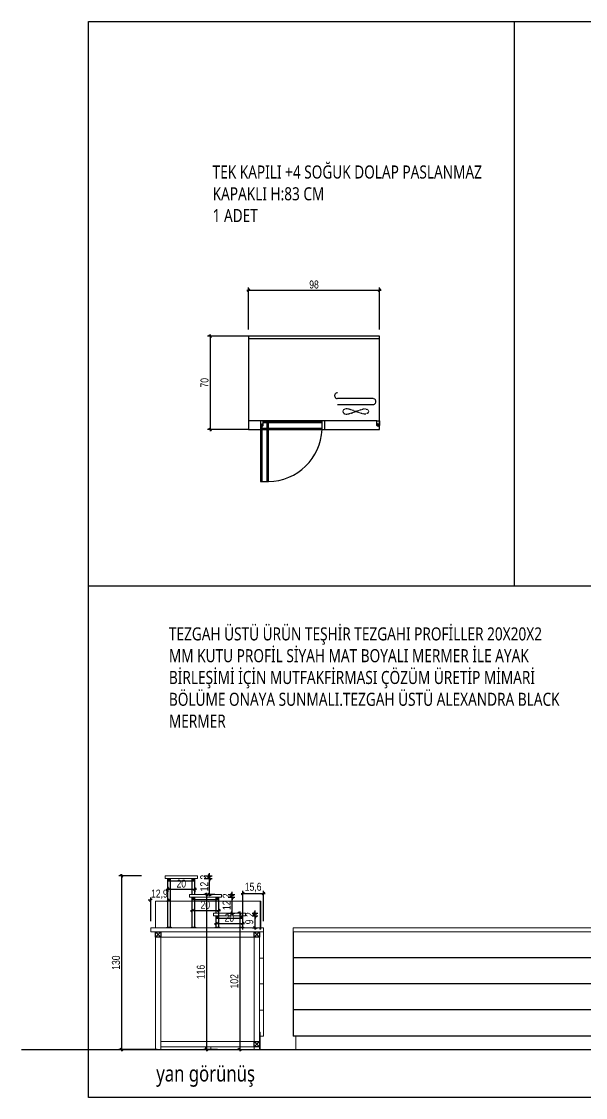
# Model space of a CAD drawing. Header units: millimetres. Extents: x 41040 to 41919, y 7009 to 7815.
# Drawn here: x 41040 to 41462, y 7009 to 7815 of the extents above; entities that cross this region are included whole.
import ezdxf

# ---------------------------------------------------------------- set-up
doc = ezdxf.new("R2010")
doc.units = ezdxf.units.MM
doc.linetypes.add('DASHED', pattern=[0.75, 0.5, -0.25])
for name, color, linetype, lineweight in [('ahsapkesit', 26, 'Continuous', 20), ('ahşap', 32, 'Continuous', 25), ('cam', 132, 'Continuous', 20), ('ince', 58, 'Continuous', 18), ('kaplama', 25, 'Continuous', 25), ('KP', 167, 'Continuous', 30), ('mermer', 142, 'Continuous', 15), ('olcu', 251, 'Continuous', 20), ('PASLANMAZ', 19, 'Continuous', 18), ('t_mutfak ekipmanları', 167, 'Continuous', 25), ('tarama', 251, 'Continuous', 20), ('text', 1, 'Continuous', 20)]:
    doc.layers.add(name, color=color, linetype=linetype, lineweight=lineweight)
doc.styles.add('ATU', font='GOTHIC.TTF', dxfattribs={"width": 0.8})
doc.styles.add('UBN', font='GOTHIC.TTF', dxfattribs={"width": 0.8})
doc.dimstyles.new('U_DIM_1_20', dxfattribs={"dimtxt": 6, "dimasz": 2, "dimexe": 2, "dimexo": 5, "dimgap": 1, "dimtad": 1, "dimdec": 1, "dimzin": 11, "dimtxsty": 'ATU', "dimblk": 'OBLIQUE', "dimcen": 1.5, "dimdle": 1.25, "dimclrd": 251, "dimclre": 251, "dimclrt": 1, "dimadec": 0, "dimazin": 0, "dimtfac": 1.25, "dimtdec": 1, "dimtix": 1, "dimtofl": 0, "dimtmove": 1, "dimatfit": 3, "dimldrblk": 'OBLIQUE', "dimfxl": 5, "dimtolj": 1, "dimtzin": 0, "dimarcsym": 0})

# ---------------------------------------------------------------- blocks, each defined once
blk = doc.blocks.new('_Oblique')
at = {"color": 0, "linetype": 'ByBlock', "lineweight": -2}
blk.add_line((-0.5, -0.5), (0.5, 0.5), dxfattribs=at)
blk = doc.blocks.new('*D2425')
at = {"layer": 'Defpoints', "color": 0, "transparency": 16777216}
for p in [(41134.68, 7175.15), (41114.63, 7045.15), (41146.43, 7045.15)]:
    blk.add_point(p, dxfattribs=at)
at = {"layer": 'olcu', "color": 251, "lineweight": -2, "transparency": 16777216}
for p, q in [((41129.68, 7175.15), (41112.63, 7175.15)), ((41114.63, 7176.4), (41114.63, 7043.9)), ((41141.43, 7045.15), (41112.63, 7045.15))]:
    blk.add_line(p, q, dxfattribs=at)
at = {"layer": 'olcu', "color": 251, "lineweight": -2, "transparency": 16777216, "xscale": 2, "yscale": 2, "zscale": 2}
for p, rotation in [((41114.63, 7175.15), 90), ((41114.63, 7045.15), 270)]:
    blk.add_blockref('_Oblique', p, dxfattribs=dict(at, rotation=rotation))
at = {"layer": 'olcu', "color": 1, "transparency": 16777216, "insert": (41110.48, 7110.15), "char_height": 6, "attachment_point": 5, "rotation": 90, "style": 'ATU'}
blk.add_mtext('\\A1;130', dxfattribs=at)
blk = doc.blocks.new('*D2426')
at = {"layer": 'Defpoints', "color": 0, "transparency": 16777216}
for p in [(41189.46, 7161.15), (41178.2, 7045.15), (41191.63, 7045.15)]:
    blk.add_point(p, dxfattribs=at)
at = {"layer": 'olcu', "color": 251, "lineweight": -2, "transparency": 16777216}
for p, q in [((41184.46, 7161.15), (41176.2, 7161.15)), ((41178.2, 7162.4), (41178.2, 7043.9)), ((41186.63, 7045.15), (41176.2, 7045.15))]:
    blk.add_line(p, q, dxfattribs=at)
at = {"layer": 'olcu', "color": 251, "lineweight": -2, "transparency": 16777216, "xscale": 2, "yscale": 2, "zscale": 2}
for p, rotation in [((41178.2, 7161.15), 90), ((41178.2, 7045.15), 270)]:
    blk.add_blockref('_Oblique', p, dxfattribs=dict(at, rotation=rotation))
at = {"layer": 'olcu', "color": 1, "transparency": 16777216, "insert": (41174.05, 7103.15), "char_height": 6, "attachment_point": 5, "rotation": 90, "style": 'ATU'}
blk.add_mtext('\\A1;116', dxfattribs=at)
blk = doc.blocks.new('*D2427')
at = {"layer": 'Defpoints', "color": 0, "transparency": 16777216}
for p in [(41207.46, 7147.15), (41203.33, 7045.15), (41207.46, 7045.15)]:
    blk.add_point(p, dxfattribs=at)
at = {"layer": 'olcu', "color": 251, "lineweight": -2, "transparency": 16777216}
for p, q in [((41202.46, 7147.15), (41201.33, 7147.15)), ((41203.33, 7148.4), (41203.33, 7043.9)), ((41202.46, 7045.15), (41201.33, 7045.15))]:
    blk.add_line(p, q, dxfattribs=at)
at = {"layer": 'olcu', "color": 251, "lineweight": -2, "transparency": 16777216, "xscale": 2, "yscale": 2, "zscale": 2}
for p, rotation in [((41203.33, 7147.15), 90), ((41203.33, 7045.15), 270)]:
    blk.add_blockref('_Oblique', p, dxfattribs=dict(at, rotation=rotation))
at = {"layer": 'olcu', "color": 1, "transparency": 16777216, "insert": (41199.18, 7096.15), "char_height": 6, "attachment_point": 5, "rotation": 90, "style": 'ATU'}
blk.add_mtext('\\A1;102', dxfattribs=at)
blk = doc.blocks.new('*D2428')
at = {"layer": 'Defpoints', "color": 0, "transparency": 16777216}
for p in [(41207.46, 7145.15), (41207.83, 7136.15), (41214.55, 7136.15)]:
    blk.add_point(p, dxfattribs=at)
at = {"layer": 'olcu', "color": 251, "lineweight": -2, "transparency": 16777216}
for p, q in [((41212.46, 7145.15), (41216.55, 7145.15)), ((41214.55, 7146.4), (41214.55, 7134.9)), ((41212.83, 7136.15), (41216.55, 7136.15))]:
    blk.add_line(p, q, dxfattribs=at)
at = {"layer": 'olcu', "color": 251, "lineweight": -2, "transparency": 16777216, "xscale": 2, "yscale": 2, "zscale": 2}
for p, rotation in [((41214.55, 7145.15), 90), ((41214.55, 7136.15), 270)]:
    blk.add_blockref('_Oblique', p, dxfattribs=dict(at, rotation=rotation))
at = {"layer": 'olcu', "color": 1, "transparency": 16777216, "insert": (41210.4, 7140.65), "char_height": 6, "attachment_point": 5, "rotation": 90, "style": 'ATU'}
blk.add_mtext('\\A1;9', dxfattribs=at)
blk = doc.blocks.new('*D2429')
at = {"layer": 'Defpoints', "color": 0, "transparency": 16777216}
for p in [(41207.46, 7147.15), (41207.46, 7145.15), (41214.74, 7147.15)]:
    blk.add_point(p, dxfattribs=at)
at = {"layer": 'olcu', "color": 251, "lineweight": -2, "transparency": 16777216}
for p, q in [((41212.46, 7147.15), (41216.74, 7147.15)), ((41212.46, 7145.15), (41216.74, 7145.15)), ((41214.74, 7147.15), (41214.74, 7149.15)), ((41214.74, 7145.15), (41214.74, 7143.15))]:
    blk.add_line(p, q, dxfattribs=at)
at = {"layer": 'olcu', "color": 251, "lineweight": -2, "transparency": 16777216, "xscale": 2, "yscale": 2, "zscale": 2}
for p, rotation in [((41214.74, 7147.15), 270), ((41214.74, 7145.15), 90)]:
    blk.add_blockref('_Oblique', p, dxfattribs=dict(at, rotation=rotation))
at = {"layer": 'olcu', "color": 1, "transparency": 16777216, "insert": (41210.67, 7146.15), "char_height": 6, "attachment_point": 5, "rotation": 90, "style": 'ATU'}
blk.add_mtext('\\A1;2', dxfattribs=at)
blk = doc.blocks.new('*D2430')
at = {"layer": 'Defpoints', "color": 0, "transparency": 16777216}
for p in [(41189.44, 7159.15), (41197.45, 7159.15), (41189.44, 7147.15)]:
    blk.add_point(p, dxfattribs=at)
at = {"layer": 'olcu', "color": 251, "lineweight": -2, "transparency": 16777216}
for p, q in [((41194.44, 7159.15), (41199.45, 7159.15)), ((41197.45, 7145.9), (41197.45, 7160.4)), ((41194.44, 7147.15), (41199.45, 7147.15))]:
    blk.add_line(p, q, dxfattribs=at)
at = {"layer": 'olcu', "color": 251, "lineweight": -2, "transparency": 16777216, "xscale": 2, "yscale": 2, "zscale": 2}
for p, rotation in [((41197.45, 7159.15), 90), ((41197.45, 7147.15), 270)]:
    blk.add_blockref('_Oblique', p, dxfattribs=dict(at, rotation=rotation))
at = {"layer": 'olcu', "color": 1, "transparency": 16777216, "insert": (41193.37, 7153.15), "char_height": 6, "attachment_point": 5, "rotation": 90, "style": 'ATU'}
blk.add_mtext('\\A1;12', dxfattribs=at)
blk = doc.blocks.new('*D2431')
at = {"layer": 'Defpoints', "color": 0, "transparency": 16777216}
for p in [(41189.46, 7161.15), (41197.45, 7161.15), (41189.46, 7159.15)]:
    blk.add_point(p, dxfattribs=at)
at = {"layer": 'olcu', "color": 251, "lineweight": -2, "transparency": 16777216}
for p, q in [((41194.46, 7161.15), (41199.45, 7161.15)), ((41197.45, 7161.15), (41197.45, 7163.15)), ((41194.46, 7159.15), (41199.45, 7159.15)), ((41197.45, 7159.15), (41197.45, 7157.15))]:
    blk.add_line(p, q, dxfattribs=at)
at = {"layer": 'olcu', "color": 251, "lineweight": -2, "transparency": 16777216, "xscale": 2, "yscale": 2, "zscale": 2}
for p, rotation in [((41197.45, 7161.15), 270), ((41197.45, 7159.15), 90)]:
    blk.add_blockref('_Oblique', p, dxfattribs=dict(at, rotation=rotation))
at = {"layer": 'olcu', "color": 1, "transparency": 16777216, "insert": (41193.37, 7160.15), "char_height": 6, "attachment_point": 5, "rotation": 90, "style": 'ATU'}
blk.add_mtext('\\A1;2', dxfattribs=at)
blk = doc.blocks.new('*D2432')
at = {"layer": 'Defpoints', "color": 0, "transparency": 16777216}
for p in [(41172.21, 7173.15), (41180.66, 7173.15), (41172.21, 7161.15)]:
    blk.add_point(p, dxfattribs=at)
at = {"layer": 'olcu', "color": 251, "lineweight": -2, "transparency": 16777216}
for p, q in [((41177.21, 7173.15), (41182.66, 7173.15)), ((41180.66, 7159.9), (41180.66, 7174.4)), ((41177.21, 7161.15), (41182.66, 7161.15))]:
    blk.add_line(p, q, dxfattribs=at)
at = {"layer": 'olcu', "color": 251, "lineweight": -2, "transparency": 16777216, "xscale": 2, "yscale": 2, "zscale": 2}
for p, rotation in [((41180.66, 7173.15), 90), ((41180.66, 7161.15), 270)]:
    blk.add_blockref('_Oblique', p, dxfattribs=dict(at, rotation=rotation))
at = {"layer": 'olcu', "color": 1, "transparency": 16777216, "insert": (41176.58, 7167.15), "char_height": 6, "attachment_point": 5, "rotation": 90, "style": 'ATU'}
blk.add_mtext('\\A1;12', dxfattribs=at)
blk = doc.blocks.new('*D2433')
at = {"layer": 'Defpoints', "color": 0, "transparency": 16777216}
for p in [(41171.46, 7175.15), (41171.46, 7173.15), (41180.66, 7175.15)]:
    blk.add_point(p, dxfattribs=at)
at = {"layer": 'olcu', "color": 251, "lineweight": -2, "transparency": 16777216}
for p, q in [((41180.66, 7175.15), (41180.66, 7177.15)), ((41176.46, 7175.15), (41182.66, 7175.15)), ((41176.46, 7173.15), (41182.66, 7173.15)), ((41180.66, 7173.15), (41180.66, 7171.15))]:
    blk.add_line(p, q, dxfattribs=at)
at = {"layer": 'olcu', "color": 251, "lineweight": -2, "transparency": 16777216, "xscale": 2, "yscale": 2, "zscale": 2}
for p, rotation in [((41180.66, 7175.15), 270), ((41180.66, 7173.15), 90)]:
    blk.add_blockref('_Oblique', p, dxfattribs=dict(at, rotation=rotation))
at = {"layer": 'olcu', "color": 1, "transparency": 16777216, "insert": (41176.58, 7174.15), "char_height": 6, "attachment_point": 5, "rotation": 90, "style": 'ATU'}
blk.add_mtext('\\A1;2', dxfattribs=at)
blk = doc.blocks.new('*D2455')
at = {"layer": 'Defpoints', "color": 0, "transparency": 16777216}
for p in [(41149.46, 7172.08), (41169.46, 7171.15), (41169.46, 7165.18)]:
    blk.add_point(p, dxfattribs=at)
at = {"layer": 'olcu', "color": 251, "lineweight": -2, "transparency": 16777216}
for p, q in [((41148.21, 7165.18), (41170.71, 7165.18)), ((41149.46, 7167.08), (41149.46, 7163.18)), ((41169.46, 7166.15), (41169.46, 7163.18))]:
    blk.add_line(p, q, dxfattribs=at)
at = {"layer": 'olcu', "color": 251, "lineweight": -2, "transparency": 16777216, "xscale": 2, "yscale": 2, "zscale": 2, "rotation": 180}
blk.add_blockref('_Oblique', (41149.46, 7165.18), dxfattribs=at)
at = {"layer": 'olcu', "color": 251, "lineweight": -2, "transparency": 16777216, "xscale": 2, "yscale": 2, "zscale": 2}
blk.add_blockref('_Oblique', (41169.46, 7165.18), dxfattribs=at)
at = {"layer": 'olcu', "color": 1, "transparency": 16777216, "insert": (41159.46, 7169.34), "char_height": 6, "attachment_point": 5, "style": 'ATU'}
blk.add_mtext('\\A1;20', dxfattribs=at)
blk = doc.blocks.new('*D2456')
at = {"layer": 'Defpoints', "color": 0, "transparency": 16777216}
for p in [(41167.46, 7149.92), (41187.46, 7149.92), (41187.46, 7149.31)]:
    blk.add_point(p, dxfattribs=at)
at = {"layer": 'olcu', "color": 251, "lineweight": -2, "transparency": 16777216}
for p, q in [((41166.21, 7149.31), (41188.71, 7149.31)), ((41167.46, 7144.92), (41167.46, 7147.31)), ((41187.46, 7144.92), (41187.46, 7147.31))]:
    blk.add_line(p, q, dxfattribs=at)
at = {"layer": 'olcu', "color": 251, "lineweight": -2, "transparency": 16777216, "xscale": 2, "yscale": 2, "zscale": 2, "rotation": 180}
blk.add_blockref('_Oblique', (41167.46, 7149.31), dxfattribs=at)
at = {"layer": 'olcu', "color": 251, "lineweight": -2, "transparency": 16777216, "xscale": 2, "yscale": 2, "zscale": 2}
blk.add_blockref('_Oblique', (41187.46, 7149.31), dxfattribs=at)
at = {"layer": 'olcu', "color": 1, "transparency": 16777216, "insert": (41177.46, 7153.46), "char_height": 6, "attachment_point": 5, "style": 'ATU'}
blk.add_mtext('\\A1;20', dxfattribs=at)
blk = doc.blocks.new('*D2457')
at = {"layer": 'Defpoints', "color": 0, "transparency": 16777216}
for p in [(41185.46, 7140.9), (41205.46, 7140.07), (41205.46, 7139.57)]:
    blk.add_point(p, dxfattribs=at)
at = {"layer": 'olcu', "color": 251, "lineweight": -2, "transparency": 16777216}
for p, q in [((41184.21, 7139.57), (41206.71, 7139.57)), ((41185.46, 7135.9), (41185.46, 7137.57)), ((41205.46, 7135.07), (41205.46, 7137.57))]:
    blk.add_line(p, q, dxfattribs=at)
at = {"layer": 'olcu', "color": 251, "lineweight": -2, "transparency": 16777216, "xscale": 2, "yscale": 2, "zscale": 2, "rotation": 180}
blk.add_blockref('_Oblique', (41185.46, 7139.57), dxfattribs=at)
at = {"layer": 'olcu', "color": 251, "lineweight": -2, "transparency": 16777216, "xscale": 2, "yscale": 2, "zscale": 2}
blk.add_blockref('_Oblique', (41205.46, 7139.57), dxfattribs=at)
at = {"layer": 'olcu', "color": 1, "transparency": 16777216, "insert": (41195.46, 7143.73), "char_height": 6, "attachment_point": 5, "style": 'ATU'}
blk.add_mtext('\\A1;20', dxfattribs=at)
blk = doc.blocks.new('A$C4C105235')
for points in [[(2, 3), (2, 6.5), (0, 6.5), (0, 3)], [(0, 6), (0, 0), (46.2, 0), (46.2, 6), (2, 6)], [(0, 5), (0, 1), (46.2, 1), (46.2, 5), (2, 5)]]:
    blk.add_lwpolyline(points)
blk.add_circle((0.93, 3.71), 0.596)
blk.add_arc((1, 3.75), 1.25, 216.8699, 323.1301)
blk = doc.blocks.new('A$C1FF566C6')
for points in [[(6, 45.5), (0, 45.5), (0, 0), (6, 0), (6, 45.5)], [(1, 41.5), (1, 0), (5, 0), (5, 45.5)]]:
    blk.add_lwpolyline(points)
blk = doc.blocks.new('tek kapılı soğuk dolap')
for p, q in [((-63.45, -96), (-63.5, 0)), ((-1.95, -98), (-2, 0)), ((-70.04, -57.07), (-64.04, -57.07))]:
    blk.add_line(p, q)
blk.add_lwpolyline([(-70, 0), (-69.95, -98), (0.05, -98), (0, 0)], close=True)
at = {"linetype": 'DASHED'}
for points in [[(-46.87, -93.27), (-46.87, -66.6, -1), (-42.52, -66.6)], [(-51.21, -66.6), (-51.21, -93.27, 1), (-46.87, -93.27)]]:
    blk.add_lwpolyline(points, format="xyb", dxfattribs=at)
at = {"linetype": 'DASHED', "ltscale": 0.1}
blk.add_lwpolyline([(-58.52, -87.17), (-58.35, -85.71), (-57.9, -84.01), (-57.26, -82.14), (-56.52, -80.19), (-55.79, -78.25), (-55.14, -76.38), (-54.69, -74.68), (-54.52, -73.22), (-54.69, -72.08), (-55.14, -71.26), (-55.79, -70.77), (-56.52, -70.61), (-57.26, -70.77), (-57.9, -71.26), (-58.35, -72.08), (-58.52, -73.22), (-58.35, -74.68), (-57.9, -76.38), (-57.26, -78.25), (-56.52, -80.19), (-55.79, -82.14), (-55.14, -84.01), (-54.69, -85.71), (-54.52, -87.17), (-54.69, -88.31), (-55.14, -89.13), (-55.79, -89.62), (-56.52, -89.78), (-57.26, -89.62), (-57.9, -89.13), (-58.35, -88.31)], close=True, dxfattribs=at)
blk.add_lwpolyline([(-66.95, -96), (-63.45, -96), (-63.45, -98), (-66.95, -98)])
blk.add_circle((-66.24, -97.07), 0.596)
for centre, radius, start, end in [((-68.19, -14.22), 40.86, 180.86914, 267.39476), ((-66.2, -97), 1.25, 126.8699, 233.1301)]:
    blk.add_arc(centre, radius, start, end)
at = {"rotation": 270}
for name, p in [('A$C1FF566C6', (-109.04, -8.84)), ('A$C4C105235', (-70.04, -8.84))]:
    blk.add_blockref(name, p, dxfattribs=at)
blk = doc.blocks.new('*D2460')
at = {"layer": 'Defpoints', "color": 0, "transparency": 16777216}
for p in [(41307.89, 7614.2), (41209.89, 7579.73, -246.53), (41307.89, 7579.78, -246.53)]:
    blk.add_point(p, dxfattribs=at)
at = {"layer": 'olcu', "color": 251, "lineweight": -2, "transparency": 16777216}
for p, q in [((41208.64, 7614.2), (41309.14, 7614.2)), ((41209.89, 7584.73), (41209.89, 7616.2)), ((41307.89, 7584.78), (41307.89, 7616.2))]:
    blk.add_line(p, q, dxfattribs=at)
at = {"layer": 'olcu', "color": 251, "lineweight": -2, "transparency": 16777216, "xscale": 2, "yscale": 2, "zscale": 2, "rotation": 180}
blk.add_blockref('_Oblique', (41209.89, 7614.2), dxfattribs=at)
at = {"layer": 'olcu', "color": 251, "lineweight": -2, "transparency": 16777216, "xscale": 2, "yscale": 2, "zscale": 2}
blk.add_blockref('_Oblique', (41307.89, 7614.2), dxfattribs=at)
at = {"layer": 'olcu', "color": 1, "transparency": 16777216, "insert": (41258.89, 7618.35), "char_height": 6, "attachment_point": 5, "style": 'ATU'}
blk.add_mtext('\\A1;98', dxfattribs=at)
blk = doc.blocks.new('*D2461')
at = {"layer": 'Defpoints', "color": 0, "transparency": 16777216}
for p in [(41219.08, 7579.73, -246.53), (41180.99, 7509.73), (41215.38, 7509.73, -246.53)]:
    blk.add_point(p, dxfattribs=at)
at = {"layer": 'olcu', "color": 251, "lineweight": -2, "transparency": 16777216}
for p, q in [((41180.99, 7580.98), (41180.99, 7508.48)), ((41214.08, 7579.73), (41178.99, 7579.73)), ((41210.38, 7509.73), (41178.99, 7509.73))]:
    blk.add_line(p, q, dxfattribs=at)
at = {"layer": 'olcu', "color": 251, "lineweight": -2, "transparency": 16777216, "xscale": 2, "yscale": 2, "zscale": 2}
for p, rotation in [((41180.99, 7579.73), 90), ((41180.99, 7509.73), 270)]:
    blk.add_blockref('_Oblique', p, dxfattribs=dict(at, rotation=rotation))
at = {"layer": 'olcu', "color": 1, "transparency": 16777216, "insert": (41176.84, 7544.73), "char_height": 6, "attachment_point": 5, "rotation": 90, "style": 'ATU'}
blk.add_mtext('\\A1;70', dxfattribs=at)
blk = doc.blocks.new('*D2464')
at = {"layer": 'Defpoints', "color": 0, "transparency": 16777216}
for p in [(41221.06, 7162.03), (41205.46, 7137.57, 0), (41221.06, 7136.15, 0)]:
    blk.add_point(p, dxfattribs=at)
at = {"layer": 'olcu', "color": 251, "lineweight": -2, "transparency": 16777216}
for p, q in [((41204.21, 7162.03), (41222.31, 7162.03)), ((41205.46, 7142.57), (41205.46, 7164.03)), ((41221.06, 7141.15), (41221.06, 7164.03))]:
    blk.add_line(p, q, dxfattribs=at)
at = {"layer": 'olcu', "color": 251, "lineweight": -2, "transparency": 16777216, "xscale": 2, "yscale": 2, "zscale": 2, "rotation": 180}
blk.add_blockref('_Oblique', (41205.46, 7162.03), dxfattribs=at)
at = {"layer": 'olcu', "color": 251, "lineweight": -2, "transparency": 16777216, "xscale": 2, "yscale": 2, "zscale": 2}
blk.add_blockref('_Oblique', (41221.06, 7162.03), dxfattribs=at)
at = {"layer": 'olcu', "color": 1, "transparency": 16777216, "insert": (41213.26, 7166.46), "char_height": 6, "attachment_point": 5, "style": 'ATU'}
blk.add_mtext('\\A1;15,6', dxfattribs=at)
blk = doc.blocks.new('*D2465')
at = {"layer": 'Defpoints', "color": 0, "transparency": 16777216}
for p in [(41136.56, 7156.9), (41149.46, 7138.86, 0), (41136.56, 7136.15, 0)]:
    blk.add_point(p, dxfattribs=at)
at = {"layer": 'olcu', "color": 251, "lineweight": -2, "transparency": 16777216}
for p, q in [((41136.56, 7156.9), (41134.56, 7156.9)), ((41136.56, 7141.15), (41136.56, 7158.9)), ((41149.46, 7143.86), (41149.46, 7158.9)), ((41149.46, 7156.9), (41151.46, 7156.9))]:
    blk.add_line(p, q, dxfattribs=at)
at = {"layer": 'olcu', "color": 251, "lineweight": -2, "transparency": 16777216, "xscale": 2, "yscale": 2, "zscale": 2}
blk.add_blockref('_Oblique', (41136.56, 7156.9), dxfattribs=at)
at = {"layer": 'olcu', "color": 251, "lineweight": -2, "transparency": 16777216, "xscale": 2, "yscale": 2, "zscale": 2, "rotation": 180}
blk.add_blockref('_Oblique', (41149.46, 7156.9), dxfattribs=at)
at = {"layer": 'olcu', "color": 1, "transparency": 16777216, "insert": (41143.01, 7161.33), "char_height": 6, "attachment_point": 5, "style": 'ATU'}
blk.add_mtext('\\A1;12,9', dxfattribs=at)

msp = doc.modelspace()

# ---------------------------------------------------------------- linework, layer by layer
at = {"layer": 'ahsapkesit'}
for p, q in [((41221.06, 7133.15, 0), (41221.06, 7055.15, 0)), ((41221.06, 7113.61, 0), (41218.06, 7113.61, 0)), ((41221.06, 7094.15, 0), (41218.06, 7094.15, 0)), ((41221.06, 7074.63, 0), (41218.06, 7074.63, 0)), ((41218.56, 7055.15, 0), (41221.06, 7055.15, 0))]:
    msp.add_line(p, q, dxfattribs=at)
at = {"layer": 'ahşap'}
for p, q in [((41243.17, 7133.15, 0), (41243.17, 7055.15, 0)), ((41691.17, 7113.65, 0), (41243.17, 7113.65, 0)), ((41691.17, 7094.15, 0), (41243.17, 7094.15, 0)), ((41691.17, 7074.65, 0), (41243.17, 7074.65, 0)), ((41894.17, 7055.15, 0), (41243.17, 7055.15, 0))]:
    msp.add_line(p, q, dxfattribs=at)
at = {"layer": 'cam'}
for p, q in [((41218.46, 7135.15, 0), (41218.46, 7156.15, 0)), ((41218.96, 7156.15, 0), (41218.46, 7156.15, 0)), ((41218.96, 7135.15, 0), (41218.96, 7156.15, 0))]:
    msp.add_line(p, q, dxfattribs=at)
at = {"layer": 'Defpoints'}
for p, q in [((41408.96, 7815.48), (41408.96, 7392.52)), ((41089.86, 7392.52), (41908.13, 7392.52))]:
    msp.add_line(p, q, dxfattribs=at)
msp.add_lwpolyline([(41089.86, 7815.48), (41908.13, 7815.48), (41908.13, 7009.08), (41089.86, 7009.08)], close=True, dxfattribs=at)
at = {"layer": 'ince'}
for p, q in [((41140.06, 7129.15, 0), (41218.06, 7129.15, 0)), ((41140.06, 7129.15, 0), (41140.06, 7045.15, 0)), ((41214.06, 7133.15, 0), (41144.06, 7133.15, 0)), ((41144.06, 7129.15, 0), (41144.06, 7045.15, 0)), ((41214.06, 7129.15, 0), (41214.06, 7045.15, 0)), ((41218.06, 7129.15, 0), (41218.06, 7045.15, 0)), ((41144.06, 7051.15, 0), (41214.06, 7051.15, 0)), ((41144.06, 7047.15, 0), (41214.06, 7047.15, 0)), ((41177.56, 7047.15, 0), (41177.56, 7045.15, 0)), ((41181.56, 7047.15, 0), (41181.56, 7045.15, 0))]:
    msp.add_line(p, q, dxfattribs=at)
at = {"layer": 'kaplama'}
for p, q in [((41039.7, 7045.15, 0), (41543.24, 7045.15, 0)), ((41226.53, 7045.15, 0), (41919.15, 7045.15, 0))]:
    msp.add_line(p, q, dxfattribs=at)
at = {"layer": 'KP'}
for p, q in [((41149.46, 7136.65, 0), (41149.46, 7173.15, 0)), ((41149.46, 7173.15, 0), (41151.46, 7171.15, 0)), ((41151.46, 7173.15, 0), (41149.46, 7171.15, 0)), ((41151.46, 7171.15, 0), (41149.46, 7171.15, 0)), ((41151.46, 7136.65, 0), (41151.46, 7173.15, 0)), ((41167.46, 7171.15, 0), (41151.46, 7171.15, 0)), ((41167.46, 7161.15, 0), (41167.46, 7173.15, 0)), ((41167.46, 7173.15, 0), (41169.46, 7171.15, 0)), ((41169.46, 7173.15, 0), (41167.46, 7171.15, 0)), ((41169.46, 7171.15, 0), (41167.46, 7171.15, 0)), ((41169.46, 7161.15, 0), (41169.46, 7173.15, 0)), ((41167.46, 7136.15, 0), (41167.46, 7159.15, 0)), ((41167.46, 7159.15, 0), (41169.46, 7157.15, 0)), ((41169.46, 7159.15, 0), (41167.46, 7157.15, 0)), ((41169.46, 7157.15, 0), (41167.46, 7157.15, 0)), ((41169.46, 7136.15, 0), (41169.46, 7159.15, 0)), ((41185.46, 7157.15, 0), (41169.46, 7157.15, 0)), ((41185.46, 7147.15, 0), (41185.46, 7159.15, 0)), ((41185.46, 7159.15, 0), (41187.46, 7157.15, 0)), ((41187.46, 7159.15, 0), (41185.46, 7157.15, 0)), ((41187.46, 7157.15, 0), (41185.46, 7157.15, 0)), ((41187.46, 7147.15, 0), (41187.46, 7159.15, 0)), ((41185.46, 7136.65, 0), (41185.46, 7145.15, 0)), ((41185.46, 7145.15, 0), (41187.46, 7143.15, 0)), ((41187.46, 7145.15, 0), (41185.46, 7143.15, 0)), ((41187.46, 7136.65, 0), (41187.46, 7145.15, 0)), ((41203.46, 7136.65, 0), (41203.46, 7145.15, 0)), ((41203.46, 7145.15, 0), (41205.46, 7143.15, 0)), ((41205.46, 7145.15, 0), (41203.46, 7143.15, 0)), ((41205.46, 7136.65, 0), (41205.46, 7145.15, 0)), ((41187.46, 7143.15, 0), (41185.46, 7143.15, 0)), ((41203.46, 7143.15, 0), (41187.46, 7143.15, 0)), ((41205.46, 7143.15, 0), (41203.46, 7143.15, 0)), ((41144.06, 7133.15, 0), (41140.06, 7129.15, 0)), ((41140.06, 7133.15, 0), (41144.06, 7129.15, 0)), ((41218.06, 7133.15, 0), (41214.06, 7129.15, 0)), ((41214.06, 7133.15, 0), (41218.06, 7129.15, 0)), ((41218.06, 7051.15, 0), (41214.06, 7047.15, 0)), ((41214.06, 7051.15, 0), (41218.06, 7047.15, 0))]:
    msp.add_line(p, q, dxfattribs=at)
at = {"layer": 'KP', "elevation": 0}
for points in [[(41148.96, 7136.15), (41148.96, 7136.65), (41151.96, 7136.65), (41151.96, 7136.15)], [(41166.96, 7136.15), (41166.96, 7136.65), (41169.96, 7136.65), (41169.96, 7136.15)], [(41184.96, 7136.15), (41184.96, 7136.65), (41187.96, 7136.65), (41187.96, 7136.15)], [(41202.96, 7136.15), (41202.96, 7136.65), (41205.96, 7136.65), (41205.96, 7136.15)], [(41140.06, 7133.15), (41144.06, 7133.15), (41144.06, 7129.15), (41140.06, 7129.15)], [(41214.06, 7133.15), (41218.06, 7133.15), (41218.06, 7129.15), (41214.06, 7129.15)], [(41214.06, 7051.15), (41218.06, 7051.15), (41218.06, 7047.15), (41214.06, 7047.15)]]:
    msp.add_lwpolyline(points, close=True, dxfattribs=at)
at = {"layer": 'mermer'}
for p, q in [((41171.46, 7175.15, 0), (41147.46, 7175.15, 0)), ((41147.46, 7173.15, 0), (41147.46, 7175.15, 0)), ((41171.46, 7173.15, 0), (41147.46, 7173.15, 0)), ((41171.46, 7173.15, 0), (41171.46, 7175.15, 0)), ((41189.46, 7161.15, 0), (41165.46, 7161.15, 0)), ((41165.46, 7159.15, 0), (41165.46, 7161.15, 0)), ((41189.46, 7159.15, 0), (41189.46, 7161.15, 0)), ((41189.46, 7159.15, 0), (41165.46, 7159.15, 0)), ((41207.46, 7147.15, 0), (41183.46, 7147.15, 0)), ((41183.46, 7145.15, 0), (41183.46, 7147.15, 0)), ((41207.46, 7145.15, 0), (41183.46, 7145.15, 0)), ((41207.46, 7145.15, 0), (41207.46, 7147.15, 0)), ((41136.56, 7136.15, 0), (41136.56, 7133.15, 0)), ((41218.36, 7136.15, 0), (41136.56, 7136.15, 0)), ((41221.06, 7133.15, 0), (41136.56, 7133.15, 0)), ((41218.36, 7136.15, 0), (41218.36, 7135.15, 0)), ((41219.06, 7135.15, 0), (41218.36, 7135.15, 0)), ((41218.46, 7135.15, 0), (41218.96, 7135.15, 0)), ((41221.06, 7136.15, 0), (41219.06, 7136.15, 0)), ((41219.06, 7136.15, 0), (41219.06, 7135.15, 0)), ((41221.06, 7133.15, 0), (41221.06, 7136.15, 0)), ((41691.17, 7136.15, 0), (41243.17, 7136.15, 0)), ((41243.17, 7133.15, 0), (41243.17, 7136.15, 0)), ((41691.17, 7133.15, 0), (41243.17, 7133.15, 0))]:
    msp.add_line(p, q, dxfattribs=at)
at = {"layer": 'PASLANMAZ'}
for p, q in [((41218.06, 7058.15, 0), (41218.56, 7058.15, 0)), ((41218.56, 7058.15, 0), (41218.56, 7045.15, 0)), ((41245.17, 7055.15, 0), (41245.17, 7045.15, 0))]:
    msp.add_line(p, q, dxfattribs=at)
at = {"layer": 'tarama'}
for p in [(41218.46, 7156.15, 0), (41140.06, 7136.15, 0)]:
    msp.add_line(p, (41140.06, 7156.15, 0), dxfattribs=at)

# ---------------------------------------------------------------- block references
at = {"layer": 't_mutfak ekipmanları', "rotation": 90}
msp.add_blockref('tek kapılı soğuk dolap', (41209.89, 7579.73), dxfattribs=at)

# ---------------------------------------------------------------- texts
at = {"layer": 'text', "style": 'UBN'}
for s, insert, char_height, width, attachment_point in [('{\\fLucida Sans Unicode|b0|i0|c162|p34;TEK KAPILI +4 SOĞUK DOLAP PASLANMAZ KAPAKLI H:83 CM \\P1 ADET}', (41182.93, 7707.6, 246.53), 9.8, 215.7838, 1), ('{\\fLucida Sans Unicode|b0|i0|c162|p34;TEZGAH ÜSTÜ ÜRÜN TEŞHİR TEZGAHI PROFİLLER 20X20X2 MM KUTU PROFİL SİYAH MAT BOYALI MERMER İLE AYAK BİRLEŞİMİ İÇİN MUTFAKFİRMASI ÇÖZÜM ÜRETİP MİMARİ BÖLÜME ONAYA SUNMALI.TEZGAH ÜSTÜ ALEXANDRA BLACK MERMER }', (41150.14, 7361.43), 9.8, 293.7772, 1), ('{\\fLucida Sans Unicode|b0|i0|c162|p34;yan görünüş}', (41140.69, 7017.02, 0), 12, 103.3826, 7)]:
    msp.add_mtext(s, dxfattribs=dict(at, insert=insert, char_height=char_height, width=width, attachment_point=attachment_point))

# ---------------------------------------------------------------- dimensions: what is measured, and where the dimension line sits
at = {"layer": 'olcu'}
for base, p1, p2, picture, middle in [((41307.89, 7614.2, 246.53), (41209.89, 7579.73), (41307.89, 7579.78), '*D2460', (41258.89, 7618.35, 246.53)), ((41169.46, 7165.18, 0), (41149.46, 7172.08, 0), (41169.46, 7171.15, 0), '*D2455', (41159.46, 7169.34, 0)), ((41221.06, 7162.03), (41205.46, 7137.57, 0), (41221.06, 7136.15, 0), '*D2464', (41213.26, 7166.46)), ((41136.56, 7156.9), (41149.46, 7138.86, 0), (41136.56, 7136.15, 0), '*D2465', (41143.01, 7161.33)), ((41187.46, 7149.31, 0), (41167.46, 7149.92, 0), (41187.46, 7149.92, 0), '*D2456', (41177.46, 7153.46, 0)), ((41205.46, 7139.57, 0), (41185.46, 7140.9, 0), (41205.46, 7140.07, 0), '*D2457', (41195.46, 7143.73, 0))]:
    dim = msp.add_linear_dim(base=base, p1=p1, p2=p2, dimstyle='U_DIM_1_20', dxfattribs=at)
    dim.commit()
    dim.dimension.update_dxf_attribs({"geometry": picture, "text_midpoint": middle})
for base, p1, p2, picture, middle in [((41180.99, 7509.73, 246.53), (41219.08, 7579.73), (41215.38, 7509.73), '*D2461', (41176.84, 7544.73, 246.53)), ((41180.66, 7175.15, 0), (41171.46, 7173.15, 0), (41171.46, 7175.15, 0), '*D2433', (41176.58, 7174.15, 0)), ((41114.63, 7045.15, 0), (41134.68, 7175.15, 0), (41146.43, 7045.15, 0), '*D2425', (41110.48, 7110.15, 0)), ((41180.66, 7173.15, 0), (41172.21, 7161.15, 0), (41172.21, 7173.15, 0), '*D2432', (41176.58, 7167.15, 0)), ((41178.2, 7045.15, 0), (41189.46, 7161.15, 0), (41191.63, 7045.15, 0), '*D2426', (41174.05, 7103.15, 0)), ((41197.45, 7161.15, 0), (41189.46, 7159.15, 0), (41189.46, 7161.15, 0), '*D2431', (41193.37, 7160.15, 0)), ((41197.45, 7159.15, 0), (41189.44, 7147.15, 0), (41189.44, 7159.15, 0), '*D2430', (41193.37, 7153.15, 0)), ((41203.33, 7045.15, 0), (41207.46, 7147.15, 0), (41207.46, 7045.15, 0), '*D2427', (41199.18, 7096.15, 0)), ((41214.55, 7136.15, 0), (41207.46, 7145.15, 0), (41207.83, 7136.15, 0), '*D2428', (41210.4, 7140.65, 0)), ((41214.74, 7147.15, 0), (41207.46, 7145.15, 0), (41207.46, 7147.15, 0), '*D2429', (41210.67, 7146.15, 0))]:
    dim = msp.add_linear_dim(base=base, p1=p1, p2=p2, angle=90, dimstyle='U_DIM_1_20', dxfattribs=at)
    dim.commit()
    dim.dimension.update_dxf_attribs({"geometry": picture, "text_midpoint": middle})

doc.saveas('drawing.dxf')
